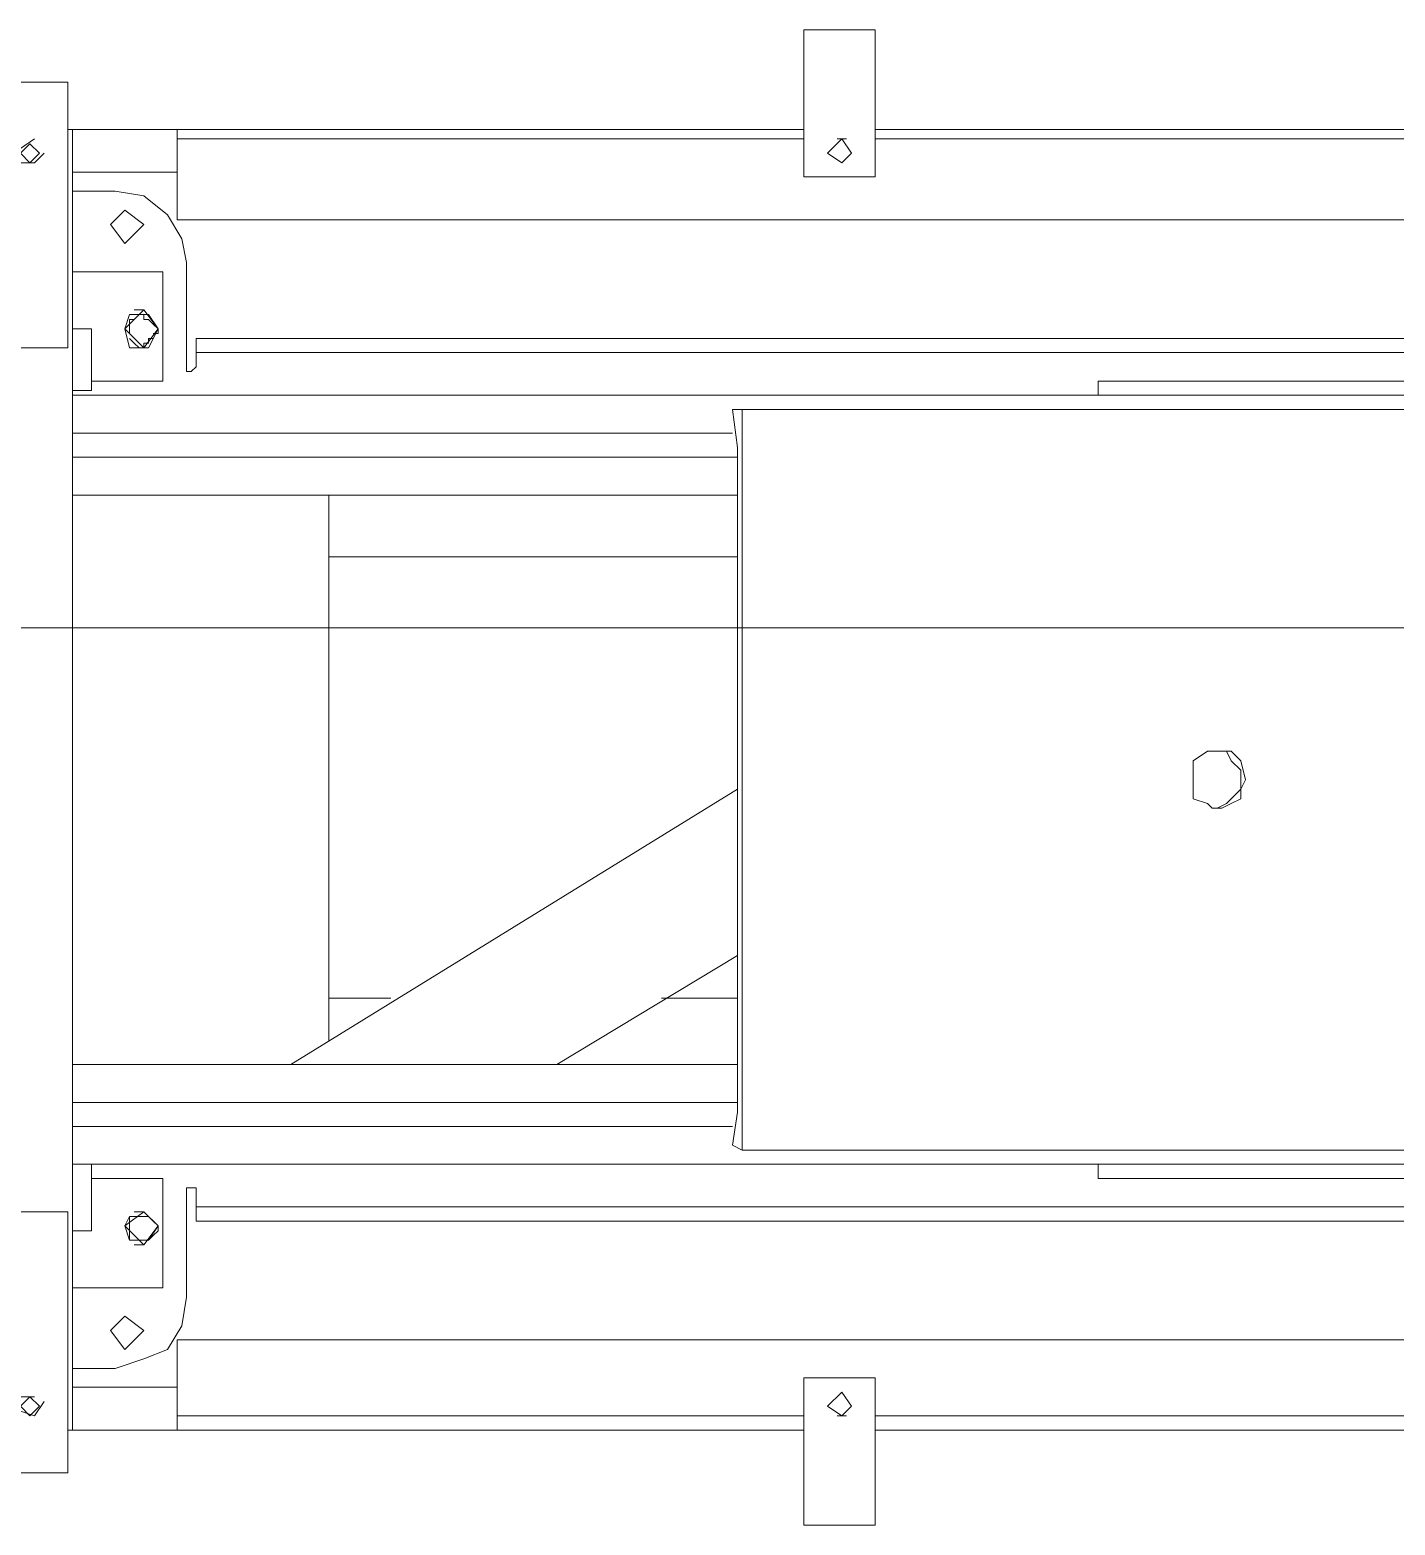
# Model space of a CAD drawing. Header units: metres. Extents: x -13621 to 152406, y -16073 to 22221.
# Drawn here: x 3919.3 to 4011.9, y 579.1 to 680.6 of the extents above; entities that cross this region are included whole.
import ezdxf

# ---------------------------------------------------------------- set-up
doc = ezdxf.new("R2010")
doc.units = ezdxf.units.M
doc.header["$LTSCALE"] = 100
doc.header["$MEASUREMENT"] = 0
doc.layers.get('0').update_dxf_attribs({"color": 9, "lineweight": 9})
doc.layers.add('25', color=9, linetype='Continuous', lineweight=9)
doc.layers.add('32-ekipman', color=9, linetype='Continuous', lineweight=9)
doc.styles.add('MuuM_TEXT-STANDART', font='ARIALN.TTF')
doc.dimstyles.new('MuuM_DIM200', dxfattribs={"dimscale": 20, "dimtxt": 2, "dimasz": 1, "dimexe": 1, "dimexo": 1, "dimgap": 1, "dimtad": 1, "dimdec": 1, "dimrnd": 0.5, "dimdsep": 46, "dimtxsty": 'MuuM_TEXT-STANDART', "dimblk": 'ARCHTICK', "dimcen": 0, "dimdle": 0.15, "dimclrd": 256, "dimclre": 256, "dimclrt": 256, "dimadec": 0, "dimazin": 0, "dimtfac": 5, "dimtdec": 1, "dimtix": 1, "dimtmove": 2, "dimatfit": 3, "dimldrblk": 'DOT', "dimfxl": 3, "dimfxlon": 1, "dimtolj": 1, "dimlwd": -1, "dimlwe": -1, "dimarcsym": 0})

# ---------------------------------------------------------------- blocks, each defined once
blk = doc.blocks.new('h')
for points in [[(181846.65, -16257.06), (181851.48, -16257.06)], [(181846.65, -16267.05), (181846.65, -16257.06)], [(181851.48, -16257.06), (181851.48, -16267.05)], [(181901.42, -16260.61), (181906.25, -16260.61)], [(181901.42, -16278.33), (181901.42, -16260.61)], [(181761.28, -16263.51), (181846.65, -16263.51)], [(181851.48, -16263.51), (181901.1, -16263.51)], [(181894.01, -16269.63), (181894.01, -16263.51)], [(181901.42, -16263.51), (181901.1, -16263.51)], [(181901.1, -16263.51), (181901.1, -16351.78)], [(181761.28, -16264.47), (181846.65, -16264.47)], [(181849.87, -16265.12), (181848.91, -16264.47), (181848.26, -16265.12), (181848.91, -16266.08), (181849.87, -16265.12)], [(181848.58, -16264.47), (181849.23, -16264.47)], [(181851.48, -16264.47), (181894.01, -16264.47)], [(181903.67, -16265.76), (181904.64, -16265.76), (181904.64, -16264.79), (181903.67, -16264.47), (181903.03, -16265.44)], [(181904.64, -16265.12), (181904, -16264.47), (181903.35, -16265.12), (181904, -16265.76), (181904.64, -16265.12)], [(181894.01, -16266.41), (181901.1, -16266.41)], [(181851.48, -16267.05), (181846.65, -16267.05)], [(181898.2, -16267.69), (181896.26, -16268.34), (181894.65, -16268.98), (181893.69, -16270.59), (181893.36, -16272.53)], [(181901.1, -16267.69), (181898.2, -16267.69)], [(181693.94, -16269.63), (181894.01, -16269.63)], [(181898.52, -16270.27), (181897.55, -16268.98), (181896.26, -16270.27), (181897.55, -16271.24), (181898.52, -16270.27)], [(181893.36, -16272.53), (181893.36, -16279.94)], [(181894.98, -16273.17), (181901.1, -16273.17)], [(181894.98, -16273.17), (181894.98, -16280.58)], [(181897.55, -16277.36), (181896.26, -16276.07), (181895.3, -16277.36), (181896.26, -16278.33), (181897.55, -16277.36)], [(181895.94, -16276.39), (181895.3, -16277.36)], [(181895.62, -16276.71), (181895.3, -16277.04), (181895.3, -16277.36), (181895.62, -16277.68)], [(181896.26, -16276.39), (181895.94, -16276.39), (181895.94, -16276.39), (181895.62, -16276.71)], [(181897.23, -16276.39), (181895.94, -16276.39)], [(181896.91, -16276.07), (181896.26, -16276.07)], [(181897.23, -16276.71), (181897.23, -16276.39), (181896.91, -16276.39), (181896.59, -16276.39)], [(181897.55, -16277.36), (181897.23, -16276.39)], [(181897.23, -16277.68), (181897.23, -16276.71)], [(181892.72, -16277.68), (181698.78, -16277.68)], [(181892.72, -16277.68), (181892.72, -16279.94)], [(181895.3, -16277.36), (181895.94, -16278)], [(181895.62, -16277.68), (181895.94, -16278), (181896.26, -16278), (181896.26, -16278)], [(181896.59, -16278), (181896.91, -16278), (181896.91, -16278), (181897.23, -16278), (181897.23, -16277.68)], [(181897.23, -16278), (181897.55, -16277.36)], [(181899.81, -16277.04), (181901.1, -16277.04)], [(181899.81, -16277.04), (181899.81, -16281.55)], [(181892.72, -16278.65), (181698.78, -16278.65)], [(181895.94, -16278), (181897.23, -16278)], [(181896.26, -16278.33), (181896.91, -16278.33)], [(181906.25, -16278.33), (181901.42, -16278.33)], [(181831.51, -16280.58), (181766.75, -16280.58)], [(181831.51, -16280.58), (181831.51, -16281.55)], [(181892.72, -16279.94), (181893.04, -16279.94), (181893.36, -16279.94), (181893.36, -16279.94)], [(181894.98, -16280.58), (181899.81, -16280.58)], [(181901.1, -16281.55), (181695.55, -16281.55)], [(181899.81, -16281.55), (181901.1, -16281.55)], [(181809.6, -16282.51), (181855.67, -16282.51)], [(181856.32, -16282.84), (181855.67, -16282.51)], [(181855.67, -16282.51), (181855.67, -16284.77)], [(181855.99, -16285.09), (181856.32, -16282.84)], [(181855.67, -16284.77), (181855.67, -16285.41)], [(181901.1, -16284.12), (181856.32, -16284.12)], [(181855.67, -16285.41), (181855.67, -16330.19)], [(181855.99, -16285.41), (181855.99, -16285.09)], [(181855.99, -16330.19), (181855.99, -16285.41)], [(181901.1, -16285.74), (181855.99, -16285.74)], [(181901.1, -16288.31), (181855.99, -16288.31)], [(181855.99, -16295.72), (181868.24, -16288.31)], [(181855.99, -16307), (181886.28, -16288.31)], [(181901.1, -16288.31), (181868.24, -16288.31)], [(181883.7, -16289.92), (181883.7, -16326.97)], [(181861.15, -16292.82), (181855.99, -16292.82)], [(181883.7, -16292.82), (181879.51, -16292.82)], [(181823.45, -16305.71), (181823.13, -16305.71), (181822.49, -16306.03), (181821.84, -16306.35), (181821.84, -16307), (181821.52, -16307.64)], [(181822.81, -16306.03), (181822.49, -16306.35), (181821.84, -16307), (181821.84, -16307.64)], [(181823.45, -16305.71), (181822.81, -16306.03)], [(181823.78, -16305.71), (181823.45, -16305.71)], [(181825.07, -16307.64), (181825.07, -16307), (181825.07, -16306.35), (181824.1, -16306.03), (181823.78, -16305.71)], [(181825.07, -16308.93), (181825.07, -16306.35)], [(181821.52, -16307.64), (181821.84, -16308.93), (181822.49, -16309.58), (181823.13, -16309.58), (181823.45, -16309.58)], [(181821.84, -16307.64), (181821.84, -16308.29), (181822.49, -16308.93), (181822.81, -16309.58)], [(181825.07, -16308.29), (181825.07, -16307.64)], [(181823.45, -16309.58), (181823.78, -16309.58), (181824.1, -16309.58), (181825.07, -16308.93), (181825.07, -16308.29)], [(181822.81, -16309.58), (181823.45, -16309.58)], [(181855.99, -16322.78), (181883.7, -16322.78)], [(181901.1, -16326.97), (181855.99, -16326.97)], [(181901.1, -16326.97), (181883.7, -16326.97)], [(181855.67, -16332.77), (181855.67, -16330.19)], [(181855.67, -16330.19), (181855.67, -16330.19)], [(181901.1, -16329.55), (181855.99, -16329.55)], [(181855.99, -16330.19), (181856.32, -16332.77)], [(181901.1, -16331.16), (181856.32, -16331.16)], [(181809.6, -16332.77), (181855.67, -16332.77)], [(181856.32, -16332.77), (181855.67, -16332.77)], [(181901.1, -16333.74), (181686.86, -16333.74)], [(181831.51, -16333.74), (181831.51, -16334.7)], [(181899.81, -16334.06), (181901.1, -16334.06)], [(181899.81, -16338.25), (181899.81, -16334.06)], [(181831.51, -16334.7), (181766.75, -16334.7)], [(181893.36, -16335.67), (181893.36, -16335.35), (181893.04, -16335.35), (181892.72, -16335.67)], [(181899.81, -16334.7), (181894.98, -16334.7)], [(181894.98, -16342.11), (181894.98, -16334.7)], [(181892.72, -16336.64), (181698.78, -16336.64)], [(181892.72, -16337.6), (181892.72, -16335.67)], [(181893.36, -16335.67), (181893.36, -16342.76)], [(181892.72, -16337.6), (181698.78, -16337.6)], [(181895.94, -16336.96), (181895.3, -16338.25)], [(181897.55, -16338.25), (181896.26, -16336.96), (181895.3, -16338.25), (181896.26, -16339.54), (181897.55, -16338.25)], [(181896.26, -16336.96), (181896.26, -16337.28), (181895.94, -16337.28), (181895.94, -16337.6), (181895.62, -16337.6)], [(181897.23, -16336.96), (181895.94, -16336.96)], [(181896.59, -16336.96), (181896.26, -16336.96), (181896.26, -16336.96)], [(181897.23, -16337.6), (181897.23, -16337.6), (181896.91, -16337.28), (181896.59, -16336.96)], [(181896.91, -16336.96), (181896.59, -16336.96)], [(181897.55, -16338.25), (181897.23, -16336.96)], [(181906.25, -16336.96), (181901.42, -16336.96)], [(181901.42, -16336.96), (181901.42, -16355)], [(181895.62, -16337.93), (181895.3, -16337.93), (181895.3, -16338.25), (181895.62, -16338.57)], [(181895.3, -16338.25), (181895.94, -16339.22)], [(181895.62, -16338.57), (181895.94, -16338.89), (181896.26, -16338.89), (181896.26, -16339.22)], [(181896.59, -16339.22), (181896.91, -16338.89), (181897.23, -16338.89), (181897.23, -16338.57)], [(181897.23, -16338.57), (181897.23, -16337.93)], [(181897.23, -16339.22), (181897.55, -16338.25)], [(181899.81, -16338.25), (181901.1, -16338.25)], [(181895.94, -16339.22), (181897.23, -16339.22)], [(181896.26, -16339.54), (181896.91, -16339.54)], [(181901.1, -16342.11), (181894.98, -16342.11)], [(181893.36, -16342.76), (181893.69, -16344.37), (181894.65, -16345.98), (181896.26, -16347.27), (181898.2, -16347.59)], [(181898.52, -16345.34), (181897.55, -16344.05), (181896.26, -16345.34), (181897.55, -16346.3), (181898.52, -16345.34)], [(181693.94, -16345.66), (181894.01, -16345.66)], [(181894.01, -16345.66), (181894.01, -16351.78)], [(181901.1, -16347.59), (181898.2, -16347.59)], [(181851.48, -16348.56), (181846.65, -16348.56)], [(181846.65, -16348.56), (181846.65, -16358.55)], [(181851.48, -16358.55), (181851.48, -16348.56)], [(181849.87, -16350.17), (181848.91, -16349.52), (181848.26, -16350.17), (181848.91, -16351.14), (181849.87, -16350.17)], [(181894.01, -16348.88), (181901.1, -16348.88)], [(181903.67, -16351.14), (181904.64, -16350.49), (181904.64, -16349.52), (181903.67, -16349.52), (181903.03, -16350.17)], [(181904.64, -16350.17), (181904, -16349.52), (181903.35, -16350.17), (181904, -16350.81), (181904.64, -16350.17)], [(181761.28, -16351.14), (181846.65, -16351.14)], [(181761.28, -16351.78), (181846.65, -16351.78)], [(181848.58, -16351.14), (181849.23, -16351.14)], [(181851.48, -16351.14), (181894.01, -16351.14)], [(181901.42, -16351.78), (181851.48, -16351.78)], [(181901.42, -16351.78), (181901.1, -16351.78)], [(181901.42, -16355), (181906.25, -16355)], [(181846.65, -16358.55), (181851.48, -16358.55)]]:
    blk.add_lwpolyline(points)
blk = doc.blocks.new('_ArchTick')
at = {"color": 0, "linetype": 'ByBlock', "const_width": 0.15}
blk.add_lwpolyline([(-0.5, -0.5), (0.5, 0.5)], dxfattribs=at)
blk = doc.blocks.new('*D451')
at = {"layer": '25', "transparency": 16777216}
for p, q in [((875, -32730.79), (875, -32650.79)), ((4425, -32730.79), (4425, -32650.79)), ((872, -32670.79), (4428, -32670.79))]:
    blk.add_line(p, q, dxfattribs=at)
at = {"layer": '25', "transparency": 16777216, "xscale": 20, "yscale": 20, "zscale": 20, "rotation": 180}
blk.add_blockref('_ArchTick', (875, -32670.79), dxfattribs=at)
at = {"layer": '25', "transparency": 16777216, "xscale": 20, "yscale": 20, "zscale": 20}
blk.add_blockref('_ArchTick', (4425, -32670.79), dxfattribs=at)
at = {"layer": '25', "transparency": 16777216, "insert": (2650, -32625.26), "char_height": 50, "attachment_point": 5, "style": 'MuuM_TEXT-STANDART'}
blk.add_mtext('\\A1;3550', dxfattribs=at)
blk = doc.blocks.new('_Dot')
at = {"color": 0, "linetype": 'ByBlock', "lineweight": -2}
blk.add_line((-0.5, 0), (-1, 0), dxfattribs=at)
at = {"color": 0, "linetype": 'ByBlock', "const_width": 0.5}
blk.add_lwpolyline([(-0.25, 0, 1), (0.25, 0, 1)], format="xyb", close=True, dxfattribs=at)
blk = doc.blocks.new('2.bod.Mimari')
at = {"layer": '32-ekipman', "ltscale": 2, "rotation": 180}
blk.add_blockref('h', (185823.25, -24307.96), dxfattribs=at)
at = {"layer": '25'}
dim = blk.add_linear_dim(base=(4425, -7990), p1=(875, -8249.42), p2=(4425, -8179.39), dimstyle='MuuM_DIM200', override={"dimtxt": 2.5}, dxfattribs=at)
dim.commit()
dim.dimension.update_dxf_attribs({"geometry": '*D451', "text_midpoint": (2650, -7944.47), "insert": (0, 24680.79)})

msp = doc.modelspace()

# ---------------------------------------------------------------- block references
msp.add_blockref('2.bod.Mimari', (0, 8630))

doc.saveas('drawing.dxf')
